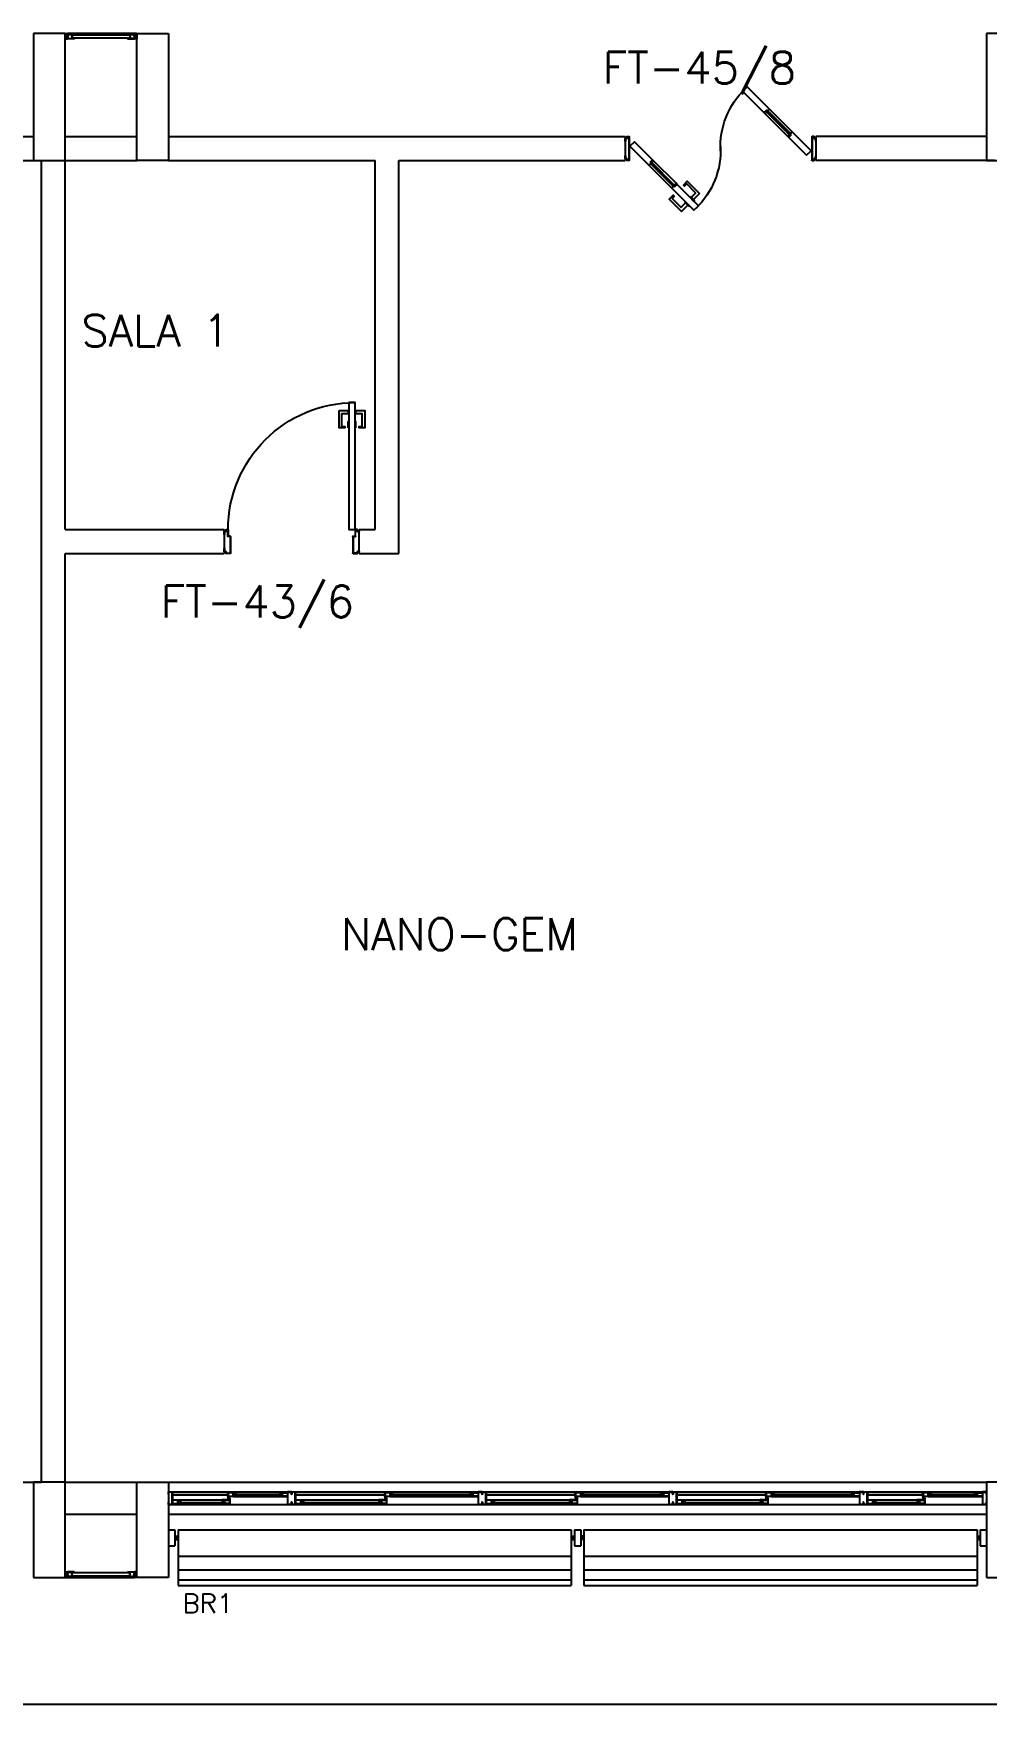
# Model space of a CAD drawing. Header units: millimetres. Extents: x 2686 to 2939, y 1294 to 1441.
# Drawn here: x 2772.27 to 2778.27, y 1393.52 to 1404.05 of the extents above; entities that cross this region are included whole.
import ezdxf

# ---------------------------------------------------------------- set-up
doc = ezdxf.new("R2010")
doc.units = ezdxf.units.MM
for name, color, linetype in [('AR-ALV', 2, 'Continuous'), ('AR-BRISES', 1, 'Continuous'), ('AR-CALÇADA', 1, 'Continuous'), ('AR-ESQ', 1, 'Continuous'), ('AR-ESQ-V', 1, 'Continuous'), ('AR-ESTC', 3, 'Continuous'), ('AR-PEITORIL', 1, 'Continuous'), ('AR-PORTA', 1, 'Continuous'), ('BR-LINHAS', 1, 'Continuous'), ('BR-MONTANTE', 242, 'Continuous'), ('BR-PAINEL', 1, 'Continuous'), ('BR-SUPORTE', 1, 'Continuous'), ('BR-TEXTO', 2, 'Continuous'), ('DT-ESQ-BAGUETE-C', 1, 'Continuous'), ('DT-ESQ-BAGUETE-V', 1, 'Continuous'), ('DT-ESQ-CHAPA DOBRADA-V', 1, 'Continuous'), ('DT-ESQ-PERFIL CADEIRA-C', 2, 'Continuous'), ('DT-ESQ-PERFIL CADEIRA-V', 2, 'Continuous'), ('DT-ESQ-PERFIL U SIMPLES-C', 2, 'Continuous'), ('DT-ESQ-PERFIL U-C', 2, 'Continuous'), ('DT-ESQ-PERFIL U-V', 1, 'Continuous'), ('DT-ESQ-VENEZIANA-C', 1, 'Continuous'), ('DT-ESQ-VENEZIANA-V', 1, 'Continuous'), ('DT-ESQ-VIDRO-C', 2, 'Continuous'), ('DT-TXTMOD', 1, 'Continuous'), ('ENDEREÇO', 2, 'Continuous'), ('maçaneta', 1, 'Continuous'), ('mov', 1, 'Continuous'), ('PM-PERFIL U-C', 2, 'Continuous'), ('PM-VIDRO', 2, 'Continuous'), ('pm1', 2, 'Continuous'), ('pm2', 2, 'Continuous'), ('TEXTO', 2, 'Continuous')]:
    doc.layers.add(name, color=color, linetype=linetype)
doc.styles.add('S10', font='simplex.shx', dxfattribs={"height": 0.1})
doc.styles.add('S12', font='simplex.shx', dxfattribs={"width": 1.1, "height": 0.12})
doc.styles.add('UNB-100', font='simplex.shx', dxfattribs={"height": 0.2})
doc.styles.add('UNB1-100', font='simplex.shx', dxfattribs={"height": 0.2})

# ---------------------------------------------------------------- blocks, each defined once
blk = doc.blocks.new('EF40-P')
at = {"layer": 'DT-ESQ-BAGUETE-C', "ltscale": 0.1}
for points in [[(0.422, -0.08), (0.409, -0.08), (0.409, -0.079), (0.422, -0.079, 0.414214), (0.422, -0.078), (0.422, -0.067, 0.414214), (0.422, -0.067), (0.409, -0.067), (0.409, -0.065), (0.422, -0.065, -0.414214), (0.424, -0.067), (0.424, -0.079, -0.414214)], [(0.702, -0.08), (0.715, -0.08), (0.715, -0.079), (0.702, -0.079, -0.414214), (0.702, -0.078), (0.702, -0.067, -0.414214), (0.702, -0.067), (0.715, -0.067), (0.715, -0.065), (0.702, -0.065, 0.414214), (0.7, -0.067), (0.7, -0.079, 0.414214)], [(1.41, -0.08), (1.396, -0.08), (1.396, -0.079), (1.409, -0.079, 0.414214), (1.41, -0.078), (1.41, -0.067, 0.414214), (1.409, -0.067), (1.396, -0.067), (1.396, -0.065), (1.41, -0.065, -0.414214), (1.411, -0.067), (1.411, -0.079, -0.414214)], [(1.901, -0.08), (1.915, -0.08), (1.915, -0.079), (1.902, -0.079, -0.414214), (1.901, -0.078), (1.901, -0.067, -0.414214), (1.902, -0.067), (1.915, -0.067), (1.915, -0.065), (1.901, -0.065, 0.414214), (1.9, -0.067), (1.9, -0.079, 0.414214)], [(2.61, -0.08), (2.596, -0.08), (2.596, -0.079), (2.609, -0.079, 0.414214), (2.61, -0.078), (2.61, -0.067, 0.414214), (2.609, -0.067), (2.596, -0.067), (2.596, -0.065), (2.61, -0.065, -0.414214), (2.611, -0.067), (2.611, -0.079, -0.414214)], [(3.101, -0.08), (3.115, -0.08), (3.115, -0.079), (3.102, -0.079, -0.414214), (3.101, -0.078), (3.101, -0.067, -0.414214), (3.102, -0.067), (3.115, -0.067), (3.115, -0.065), (3.101, -0.065, 0.414214), (3.1, -0.067), (3.1, -0.079, 0.414214)], [(3.81, -0.08), (3.796, -0.08), (3.796, -0.079), (3.809, -0.079, 0.414214), (3.81, -0.078), (3.81, -0.067, 0.414214), (3.809, -0.067), (3.796, -0.067), (3.796, -0.065), (3.81, -0.065, -0.414214), (3.811, -0.067), (3.811, -0.079, -0.414214)], [(4.301, -0.08), (4.315, -0.08), (4.315, -0.079), (4.302, -0.079, -0.414214), (4.301, -0.078), (4.301, -0.067, -0.414214), (4.302, -0.067), (4.315, -0.067), (4.315, -0.065), (4.301, -0.065, 0.414214), (4.3, -0.067), (4.3, -0.079, 0.414214)], [(4.797, -0.08), (4.784, -0.08), (4.784, -0.079), (4.797, -0.079, 0.414214), (4.797, -0.078), (4.797, -0.067, 0.414214), (4.797, -0.067), (4.784, -0.067), (4.784, -0.065), (4.797, -0.065, -0.414214), (4.799, -0.067), (4.799, -0.079, -0.414214)], [(5.076, -0.08), (5.09, -0.08), (5.09, -0.079), (5.077, -0.079, -0.414214), (5.076, -0.078), (5.076, -0.067, -0.414214), (5.077, -0.067), (5.09, -0.067), (5.09, -0.065), (5.076, -0.065, 0.414214), (5.075, -0.067), (5.075, -0.079, 0.414214)], [(0.073, -0.125), (0.06, -0.125), (0.06, -0.124), (0.073, -0.124, 0.414214), (0.073, -0.123), (0.073, -0.112, 0.414214), (0.073, -0.112), (0.06, -0.112), (0.06, -0.11), (0.073, -0.11, -0.414214), (0.075, -0.112), (0.075, -0.124, -0.414214)], [(0.339, -0.125), (0.352, -0.125), (0.352, -0.124), (0.34, -0.124, -0.414214), (0.339, -0.123), (0.339, -0.112, -0.414214), (0.34, -0.112), (0.352, -0.112), (0.352, -0.11), (0.339, -0.11, 0.414214), (0.337, -0.112), (0.337, -0.124, 0.414214)], [(0.848, -0.125), (0.835, -0.125), (0.835, -0.124), (0.848, -0.124, 0.414214), (0.848, -0.123), (0.848, -0.112, 0.414214), (0.848, -0.112), (0.835, -0.112), (0.835, -0.11), (0.848, -0.11, -0.414214), (0.85, -0.112), (0.85, -0.124, -0.414214)], [(1.326, -0.125), (1.34, -0.125), (1.34, -0.124), (1.327, -0.124, -0.414214), (1.326, -0.123), (1.326, -0.112, -0.414214), (1.327, -0.112), (1.34, -0.112), (1.34, -0.11), (1.326, -0.11, 0.414214), (1.325, -0.112), (1.325, -0.124, 0.414214)], [(2.048, -0.125), (2.035, -0.125), (2.035, -0.124), (2.048, -0.124, 0.414214), (2.048, -0.123), (2.048, -0.112, 0.414214), (2.048, -0.112), (2.035, -0.112), (2.035, -0.11), (2.048, -0.11, -0.414214), (2.05, -0.112), (2.05, -0.124, -0.414214)], [(2.526, -0.125), (2.54, -0.125), (2.54, -0.124), (2.527, -0.124, -0.414214), (2.526, -0.123), (2.526, -0.112, -0.414214), (2.527, -0.112), (2.54, -0.112), (2.54, -0.11), (2.526, -0.11, 0.414214), (2.525, -0.112), (2.525, -0.124, 0.414214)], [(3.248, -0.125), (3.235, -0.125), (3.235, -0.124), (3.248, -0.124, 0.414214), (3.248, -0.123), (3.248, -0.112, 0.414214), (3.248, -0.112), (3.235, -0.112), (3.235, -0.11), (3.248, -0.11, -0.414214), (3.25, -0.112), (3.25, -0.124, -0.414214)], [(3.726, -0.125), (3.74, -0.125), (3.74, -0.124), (3.727, -0.124, -0.414214), (3.726, -0.123), (3.726, -0.112, -0.414214), (3.727, -0.112), (3.74, -0.112), (3.74, -0.11), (3.726, -0.11, 0.414214), (3.725, -0.112), (3.725, -0.124, 0.414214)], [(4.448, -0.125), (4.435, -0.125), (4.435, -0.124), (4.448, -0.124, 0.414214), (4.448, -0.123), (4.448, -0.112, 0.414214), (4.448, -0.112), (4.435, -0.112), (4.435, -0.11), (4.448, -0.11, -0.414214), (4.45, -0.112), (4.45, -0.124, -0.414214)], [(4.714, -0.125), (4.727, -0.125), (4.727, -0.124), (4.714, -0.124, -0.414214), (4.714, -0.123), (4.714, -0.112, -0.414214), (4.714, -0.112), (4.727, -0.112), (4.727, -0.11), (4.714, -0.11, 0.414214), (4.712, -0.112), (4.712, -0.124, 0.414214)]]:
    blk.add_lwpolyline(points, format="xyb", close=True, dxfattribs=at)
at = {"layer": 'DT-ESQ-BAGUETE-V', "ltscale": 0.1}
for p, q in [((0.422, -0.065), (0.702, -0.065)), ((1.41, -0.065), (1.901, -0.065)), ((2.61, -0.065), (3.101, -0.065)), ((3.81, -0.065), (4.301, -0.065)), ((4.797, -0.065), (5.076, -0.065)), ((0.073, -0.11), (0.339, -0.11)), ((0.848, -0.11), (1.326, -0.11)), ((2.048, -0.11), (2.526, -0.11)), ((3.248, -0.11), (3.726, -0.11)), ((4.448, -0.11), (4.714, -0.11))]:
    blk.add_line(p, q, dxfattribs=at)
at = {"layer": 'DT-ESQ-CHAPA DOBRADA-V', "ltscale": 0.1}
for p, q in [((0.025, -0.077), (0.374, -0.077)), ((0.025, -0.08), (0.374, -0.08)), ((0.8, -0.077), (1.361, -0.077)), ((0.8, -0.08), (1.361, -0.08)), ((2, -0.077), (2.561, -0.077)), ((2, -0.08), (2.561, -0.08)), ((3.2, -0.077), (3.761, -0.077)), ((3.2, -0.08), (3.761, -0.08)), ((4.4, -0.077), (4.749, -0.077)), ((4.4, -0.08), (4.749, -0.08))]:
    blk.add_line(p, q, dxfattribs=at)
at = {"layer": 'DT-ESQ-PERFIL CADEIRA-C', "ltscale": 0.1}
for p, q in [((0.376, -0.088), (0.422, -0.088)), ((0.75, -0.088), (0.702, -0.088)), ((1.363, -0.088), (1.41, -0.088)), ((1.95, -0.088), (1.901, -0.088)), ((2.563, -0.088), (2.61, -0.088)), ((3.15, -0.088), (3.101, -0.088)), ((3.763, -0.088), (3.81, -0.088)), ((4.35, -0.088), (4.301, -0.088)), ((4.751, -0.088), (4.797, -0.088)), ((5.125, -0.088), (5.076, -0.088)), ((0.025, -0.134), (0.073, -0.134)), ((0.385, -0.134), (0.339, -0.134)), ((0.8, -0.134), (0.848, -0.134)), ((1.373, -0.134), (1.326, -0.134)), ((2, -0.134), (2.048, -0.134)), ((2.573, -0.134), (2.526, -0.134)), ((3.2, -0.134), (3.248, -0.134)), ((3.773, -0.134), (3.726, -0.134)), ((4.4, -0.134), (4.448, -0.134)), ((4.76, -0.134), (4.714, -0.134))]:
    blk.add_line(p, q, dxfattribs=at)
for points in [[(0.422, -0.087, -1), (0.422, -0.09), (0.376, -0.09, -0.414214), (0.374, -0.088), (0.374, -0.067, -0.414214), (0.376, -0.065), (0.407, -0.065, -0.414214), (0.409, -0.067), (0.409, -0.087)], [(0.409, -0.088, -0.198913), (0.408, -0.088, -0.198913), (0.407, -0.087), (0.407, -0.067, 0.414214), (0.407, -0.067), (0.376, -0.067, 0.414214), (0.375, -0.067), (0.375, -0.088, 0.414214), (0.376, -0.088)], [(0.702, -0.09), (0.75, -0.09), (0.75, -0.088), (0.715, -0.088, 0.198912), (0.716, -0.088, 0.198913), (0.716, -0.087), (0.716, -0.067, -0.414214), (0.717, -0.067), (0.75, -0.067), (0.75, -0.065), (0.716, -0.065, 0.414214), (0.715, -0.067), (0.715, -0.079), (0.715, -0.08), (0.715, -0.087), (0.702, -0.087, 1)], [(1.41, -0.087, -1), (1.41, -0.09), (1.363, -0.09, -0.414214), (1.361, -0.088), (1.361, -0.067, -0.414214), (1.363, -0.065), (1.395, -0.065, -0.414214), (1.396, -0.067), (1.396, -0.087)], [(1.396, -0.088, -0.198913), (1.395, -0.088, -0.198913), (1.395, -0.087), (1.395, -0.067, 0.414214), (1.394, -0.067), (1.363, -0.067, 0.414214), (1.363, -0.067), (1.363, -0.088, 0.414214), (1.363, -0.088)], [(1.901, -0.09), (1.95, -0.09), (1.95, -0.088), (1.915, -0.088, 0.198912), (1.916, -0.088, 0.198913), (1.916, -0.087), (1.916, -0.067, -0.414214), (1.917, -0.067), (1.95, -0.067), (1.95, -0.065), (1.916, -0.065, 0.414214), (1.915, -0.067), (1.915, -0.079), (1.915, -0.08), (1.915, -0.087), (1.901, -0.087, 1)], [(2.61, -0.087, -1), (2.61, -0.09), (2.563, -0.09, -0.414214), (2.561, -0.088), (2.561, -0.067, -0.414214), (2.563, -0.065), (2.595, -0.065, -0.414214), (2.596, -0.067), (2.596, -0.087)], [(2.596, -0.088, -0.198913), (2.595, -0.088, -0.198913), (2.595, -0.087), (2.595, -0.067, 0.414214), (2.594, -0.067), (2.563, -0.067, 0.414214), (2.563, -0.067), (2.563, -0.088, 0.414214), (2.563, -0.088)], [(3.101, -0.09), (3.15, -0.09), (3.15, -0.088), (3.115, -0.088, 0.198912), (3.116, -0.088, 0.198913), (3.116, -0.087), (3.116, -0.067, -0.414214), (3.117, -0.067), (3.15, -0.067), (3.15, -0.065), (3.116, -0.065, 0.414214), (3.115, -0.067), (3.115, -0.079), (3.115, -0.08), (3.115, -0.087), (3.101, -0.087, 1)], [(3.81, -0.087, -1), (3.81, -0.09), (3.763, -0.09, -0.414214), (3.761, -0.088), (3.761, -0.067, -0.414214), (3.763, -0.065), (3.795, -0.065, -0.414214), (3.796, -0.067), (3.796, -0.087)], [(3.796, -0.088, -0.198913), (3.795, -0.088, -0.198913), (3.795, -0.087), (3.795, -0.067, 0.414214), (3.794, -0.067), (3.763, -0.067, 0.414214), (3.763, -0.067), (3.763, -0.088, 0.414214), (3.763, -0.088)], [(4.301, -0.09), (4.35, -0.09), (4.35, -0.088), (4.315, -0.088, 0.198912), (4.316, -0.088, 0.198913), (4.316, -0.087), (4.316, -0.067, -0.414214), (4.317, -0.067), (4.35, -0.067), (4.35, -0.065), (4.316, -0.065, 0.414214), (4.315, -0.067), (4.315, -0.079), (4.315, -0.08), (4.315, -0.087), (4.301, -0.087, 1)], [(4.797, -0.087, -1), (4.797, -0.09), (4.751, -0.09, -0.414214), (4.749, -0.088), (4.749, -0.067, -0.414214), (4.751, -0.065), (4.782, -0.065, -0.414214), (4.784, -0.067), (4.784, -0.087)], [(4.784, -0.088, -0.198913), (4.783, -0.088, -0.198913), (4.782, -0.087), (4.782, -0.067, 0.414214), (4.782, -0.067), (4.751, -0.067, 0.414214), (4.75, -0.067), (4.75, -0.088, 0.414214), (4.751, -0.088)], [(5.076, -0.09), (5.125, -0.09), (5.125, -0.088), (5.09, -0.088, 0.198912), (5.091, -0.088, 0.198913), (5.091, -0.087), (5.091, -0.067, -0.414214), (5.092, -0.067), (5.125, -0.067), (5.125, -0.065), (5.091, -0.065, 0.414214), (5.09, -0.067), (5.09, -0.079), (5.09, -0.08), (5.09, -0.087), (5.076, -0.087, 1)], [(0.073, -0.135), (0.025, -0.135), (0.025, -0.134), (0.06, -0.134, -0.198912), (0.059, -0.133, -0.198913), (0.059, -0.132), (0.059, -0.112, 0.414214), (0.058, -0.112), (0.025, -0.112), (0.025, -0.11), (0.059, -0.11, -0.414214), (0.06, -0.112), (0.06, -0.124), (0.06, -0.125), (0.06, -0.132), (0.073, -0.132, -1)], [(0.339, -0.132, 1), (0.339, -0.135), (0.385, -0.135, 0.414214), (0.387, -0.133), (0.387, -0.112, 0.414214), (0.385, -0.11), (0.354, -0.11, 0.414214), (0.352, -0.112), (0.352, -0.132)], [(0.352, -0.134, 0.198913), (0.354, -0.133, 0.198913), (0.354, -0.132), (0.354, -0.112, -0.414214), (0.354, -0.112), (0.385, -0.112, -0.414214), (0.386, -0.112), (0.386, -0.133, -0.414214), (0.385, -0.134)], [(0.848, -0.135), (0.8, -0.135), (0.8, -0.134), (0.835, -0.134, -0.198912), (0.834, -0.133, -0.198913), (0.833, -0.132), (0.833, -0.112, 0.414214), (0.833, -0.112), (0.8, -0.112), (0.8, -0.11), (0.833, -0.11, -0.414214), (0.835, -0.112), (0.835, -0.124), (0.835, -0.125), (0.835, -0.132), (0.848, -0.132, -1)], [(1.326, -0.132, 1), (1.326, -0.135), (1.373, -0.135, 0.414214), (1.375, -0.133), (1.375, -0.112, 0.414214), (1.373, -0.11), (1.341, -0.11, 0.414214), (1.34, -0.112), (1.34, -0.132)], [(1.34, -0.134, 0.198913), (1.341, -0.133, 0.198913), (1.341, -0.132), (1.341, -0.112, -0.414214), (1.342, -0.112), (1.373, -0.112, -0.414214), (1.373, -0.112), (1.373, -0.133, -0.414214), (1.373, -0.134)], [(2.048, -0.135), (2, -0.135), (2, -0.134), (2.035, -0.134, -0.198912), (2.034, -0.133, -0.198913), (2.033, -0.132), (2.033, -0.112, 0.414214), (2.033, -0.112), (2, -0.112), (2, -0.11), (2.033, -0.11, -0.414214), (2.035, -0.112), (2.035, -0.124), (2.035, -0.125), (2.035, -0.132), (2.048, -0.132, -1)], [(2.526, -0.132, 1), (2.526, -0.135), (2.573, -0.135, 0.414214), (2.575, -0.133), (2.575, -0.112, 0.414214), (2.573, -0.11), (2.541, -0.11, 0.414214), (2.54, -0.112), (2.54, -0.132)], [(2.54, -0.134, 0.198913), (2.541, -0.133, 0.198913), (2.541, -0.132), (2.541, -0.112, -0.414214), (2.542, -0.112), (2.573, -0.112, -0.414214), (2.573, -0.112), (2.573, -0.133, -0.414214), (2.573, -0.134)], [(3.248, -0.135), (3.2, -0.135), (3.2, -0.134), (3.235, -0.134, -0.198912), (3.234, -0.133, -0.198913), (3.233, -0.132), (3.233, -0.112, 0.414214), (3.233, -0.112), (3.2, -0.112), (3.2, -0.11), (3.233, -0.11, -0.414214), (3.235, -0.112), (3.235, -0.124), (3.235, -0.125), (3.235, -0.132), (3.248, -0.132, -1)], [(3.726, -0.132, 1), (3.726, -0.135), (3.773, -0.135, 0.414214), (3.775, -0.133), (3.775, -0.112, 0.414214), (3.773, -0.11), (3.741, -0.11, 0.414214), (3.74, -0.112), (3.74, -0.132)], [(3.74, -0.134, 0.198913), (3.741, -0.133, 0.198913), (3.741, -0.132), (3.741, -0.112, -0.414214), (3.742, -0.112), (3.773, -0.112, -0.414214), (3.773, -0.112), (3.773, -0.133, -0.414214), (3.773, -0.134)], [(4.448, -0.135), (4.4, -0.135), (4.4, -0.134), (4.435, -0.134, -0.198912), (4.434, -0.133, -0.198913), (4.433, -0.132), (4.433, -0.112, 0.414214), (4.433, -0.112), (4.4, -0.112), (4.4, -0.11), (4.433, -0.11, -0.414214), (4.435, -0.112), (4.435, -0.124), (4.435, -0.125), (4.435, -0.132), (4.448, -0.132, -1)], [(4.714, -0.132, 1), (4.714, -0.135), (4.76, -0.135, 0.414214), (4.762, -0.133), (4.762, -0.112, 0.414214), (4.76, -0.11), (4.729, -0.11, 0.414214), (4.727, -0.112), (4.727, -0.132)], [(4.727, -0.134, 0.198913), (4.729, -0.133, 0.198913), (4.729, -0.132), (4.729, -0.112, -0.414214), (4.729, -0.112), (4.76, -0.112, -0.414214), (4.761, -0.112), (4.761, -0.133, -0.414214), (4.76, -0.134)]]:
    blk.add_lwpolyline(points, format="xyb", close=True, dxfattribs=at)
at = {"layer": 'DT-ESQ-PERFIL CADEIRA-V', "ltscale": 0.1}
for p, q in [((0.407, -0.09), (0.702, -0.09)), ((1.395, -0.09), (1.901, -0.09)), ((2.595, -0.09), (3.101, -0.09)), ((3.795, -0.09), (4.301, -0.09)), ((4.782, -0.09), (5.076, -0.09)), ((0.073, -0.135), (0.339, -0.135)), ((0.848, -0.135), (1.326, -0.135)), ((2.048, -0.135), (2.526, -0.135)), ((3.248, -0.135), (3.726, -0.135)), ((4.448, -0.135), (4.714, -0.135))]:
    blk.add_line(p, q, dxfattribs=at)
at = {"layer": 'DT-ESQ-PERFIL U SIMPLES-C', "ltscale": 0.1}
for points in [[(0.376, -0.102), (0.384, -0.102), (0.384, -0.1), (0.376, -0.1, -0.414214), (0.375, -0.1), (0.375, -0.092, -0.414214), (0.376, -0.091), (0.384, -0.091), (0.384, -0.09), (0.376, -0.09, 0.414214), (0.374, -0.092), (0.374, -0.1, 0.414214)], [(0.385, -0.098), (0.377, -0.098), (0.377, -0.1), (0.385, -0.1, -0.414214), (0.386, -0.1), (0.386, -0.108, -0.414214), (0.385, -0.109), (0.377, -0.109), (0.377, -0.11), (0.385, -0.11, 0.414214), (0.387, -0.108), (0.387, -0.1, 0.414214)], [(1.363, -0.102), (1.371, -0.102), (1.371, -0.1), (1.363, -0.1, -0.414214), (1.363, -0.1), (1.363, -0.092, -0.414214), (1.363, -0.091), (1.371, -0.091), (1.371, -0.09), (1.363, -0.09, 0.414214), (1.361, -0.092), (1.361, -0.1, 0.414214)], [(1.373, -0.098), (1.365, -0.098), (1.365, -0.1), (1.373, -0.1, -0.414214), (1.373, -0.1), (1.373, -0.108, -0.414214), (1.373, -0.109), (1.365, -0.109), (1.365, -0.11), (1.373, -0.11, 0.414214), (1.375, -0.108), (1.375, -0.1, 0.414214)], [(2.563, -0.102), (2.571, -0.102), (2.571, -0.1), (2.563, -0.1, -0.414214), (2.563, -0.1), (2.563, -0.092, -0.414214), (2.563, -0.091), (2.571, -0.091), (2.571, -0.09), (2.563, -0.09, 0.414214), (2.561, -0.092), (2.561, -0.1, 0.414214)], [(2.573, -0.098), (2.565, -0.098), (2.565, -0.1), (2.573, -0.1, -0.414214), (2.573, -0.1), (2.573, -0.108, -0.414214), (2.573, -0.109), (2.565, -0.109), (2.565, -0.11), (2.573, -0.11, 0.414214), (2.575, -0.108), (2.575, -0.1, 0.414214)], [(3.763, -0.102), (3.771, -0.102), (3.771, -0.1), (3.763, -0.1, -0.414214), (3.763, -0.1), (3.763, -0.092, -0.414214), (3.763, -0.091), (3.771, -0.091), (3.771, -0.09), (3.763, -0.09, 0.414214), (3.761, -0.092), (3.761, -0.1, 0.414214)], [(3.773, -0.098), (3.765, -0.098), (3.765, -0.1), (3.773, -0.1, -0.414214), (3.773, -0.1), (3.773, -0.108, -0.414214), (3.773, -0.109), (3.765, -0.109), (3.765, -0.11), (3.773, -0.11, 0.414214), (3.775, -0.108), (3.775, -0.1, 0.414214)], [(4.751, -0.102), (4.759, -0.102), (4.759, -0.1), (4.751, -0.1, -0.414214), (4.75, -0.1), (4.75, -0.092, -0.414214), (4.751, -0.091), (4.759, -0.091), (4.759, -0.09), (4.751, -0.09, 0.414214), (4.749, -0.092), (4.749, -0.1, 0.414214)], [(4.76, -0.098), (4.752, -0.098), (4.752, -0.1), (4.76, -0.1, -0.414214), (4.761, -0.1), (4.761, -0.108, -0.414214), (4.76, -0.109), (4.752, -0.109), (4.752, -0.11), (4.76, -0.11, 0.414214), (4.762, -0.108), (4.762, -0.1, 0.414214)]]:
    blk.add_lwpolyline(points, format="xyb", close=True, dxfattribs=at)
at = {"layer": 'DT-ESQ-PERFIL U-C', "ltscale": 0.1}
for points in [[(0, -0.062, -0.414214), (0.001, -0.06), (0.023, -0.06, -0.414214), (0.025, -0.062), (0.025, -0.139, -0.414214), (0.023, -0.14), (0.001, -0.14, -0.414214), (0, -0.139), (0, -0.125), (0.001, -0.125), (0.001, -0.138, 0.414214), (0.002, -0.139), (0.023, -0.139, 0.414214), (0.023, -0.138), (0.023, -0.062, 0.414214), (0.023, -0.062), (0.002, -0.062, 0.414214), (0.001, -0.062), (0.001, -0.075), (0, -0.075)], [(0.775, -0.062, 0.414214), (0.773, -0.06), (0.751, -0.06, 0.414214), (0.75, -0.062), (0.75, -0.139, 0.414214), (0.751, -0.14), (0.773, -0.14, 0.414214), (0.775, -0.139), (0.775, -0.125), (0.773, -0.125), (0.773, -0.138, -0.414214), (0.773, -0.139), (0.752, -0.139, -0.414214), (0.751, -0.138), (0.751, -0.062, -0.414214), (0.752, -0.062), (0.773, -0.062, -0.414214), (0.773, -0.062), (0.773, -0.075), (0.775, -0.075)], [(0.775, -0.062, -0.414214), (0.776, -0.06), (0.798, -0.06, -0.414214), (0.8, -0.062), (0.8, -0.139, -0.414214), (0.798, -0.14), (0.776, -0.14, -0.414214), (0.775, -0.139), (0.775, -0.125), (0.776, -0.125), (0.776, -0.138, 0.414214), (0.777, -0.139), (0.798, -0.139, 0.414214), (0.798, -0.138), (0.798, -0.062, 0.414214), (0.798, -0.062), (0.777, -0.062, 0.414214), (0.776, -0.062), (0.776, -0.075), (0.775, -0.075)], [(1.975, -0.062, 0.414214), (1.973, -0.06), (1.951, -0.06, 0.414214), (1.95, -0.062), (1.95, -0.139, 0.414214), (1.951, -0.14), (1.973, -0.14, 0.414214), (1.975, -0.139), (1.975, -0.125), (1.973, -0.125), (1.973, -0.138, -0.414214), (1.973, -0.139), (1.952, -0.139, -0.414214), (1.951, -0.138), (1.951, -0.062, -0.414214), (1.952, -0.062), (1.973, -0.062, -0.414214), (1.973, -0.062), (1.973, -0.075), (1.975, -0.075)], [(1.975, -0.062, -0.414214), (1.976, -0.06), (1.998, -0.06, -0.414214), (2, -0.062), (2, -0.139, -0.414214), (1.998, -0.14), (1.976, -0.14, -0.414214), (1.975, -0.139), (1.975, -0.125), (1.976, -0.125), (1.976, -0.138, 0.414214), (1.977, -0.139), (1.998, -0.139, 0.414214), (1.998, -0.138), (1.998, -0.062, 0.414214), (1.998, -0.062), (1.977, -0.062, 0.414214), (1.976, -0.062), (1.976, -0.075), (1.975, -0.075)], [(3.175, -0.062, 0.414214), (3.173, -0.06), (3.151, -0.06, 0.414214), (3.15, -0.062), (3.15, -0.139, 0.414214), (3.151, -0.14), (3.173, -0.14, 0.414214), (3.175, -0.139), (3.175, -0.125), (3.173, -0.125), (3.173, -0.138, -0.414214), (3.173, -0.139), (3.152, -0.139, -0.414214), (3.151, -0.138), (3.151, -0.062, -0.414214), (3.152, -0.062), (3.173, -0.062, -0.414214), (3.173, -0.062), (3.173, -0.075), (3.175, -0.075)], [(3.175, -0.062, -0.414214), (3.176, -0.06), (3.198, -0.06, -0.414214), (3.2, -0.062), (3.2, -0.139, -0.414214), (3.198, -0.14), (3.176, -0.14, -0.414214), (3.175, -0.139), (3.175, -0.125), (3.176, -0.125), (3.176, -0.138, 0.414214), (3.177, -0.139), (3.198, -0.139, 0.414214), (3.198, -0.138), (3.198, -0.062, 0.414214), (3.198, -0.062), (3.177, -0.062, 0.414214), (3.176, -0.062), (3.176, -0.075), (3.175, -0.075)], [(4.375, -0.062, 0.414214), (4.373, -0.06), (4.351, -0.06, 0.414214), (4.35, -0.062), (4.35, -0.139, 0.414214), (4.351, -0.14), (4.373, -0.14, 0.414214), (4.375, -0.139), (4.375, -0.125), (4.373, -0.125), (4.373, -0.138, -0.414214), (4.373, -0.139), (4.352, -0.139, -0.414214), (4.351, -0.138), (4.351, -0.062, -0.414214), (4.352, -0.062), (4.373, -0.062, -0.414214), (4.373, -0.062), (4.373, -0.075), (4.375, -0.075)], [(4.375, -0.062, -0.414214), (4.376, -0.06), (4.398, -0.06, -0.414214), (4.4, -0.062), (4.4, -0.139, -0.414214), (4.398, -0.14), (4.376, -0.14, -0.414214), (4.375, -0.139), (4.375, -0.125), (4.376, -0.125), (4.376, -0.138, 0.414214), (4.377, -0.139), (4.398, -0.139, 0.414214), (4.398, -0.138), (4.398, -0.062, 0.414214), (4.398, -0.062), (4.377, -0.062, 0.414214), (4.376, -0.062), (4.376, -0.075), (4.375, -0.075)], [(5.15, -0.062, 0.414214), (5.148, -0.06), (5.126, -0.06, 0.414214), (5.125, -0.062), (5.125, -0.139, 0.414214), (5.126, -0.14), (5.148, -0.14, 0.414214), (5.15, -0.139), (5.15, -0.125), (5.148, -0.125), (5.148, -0.138, -0.414214), (5.148, -0.139), (5.127, -0.139, -0.414214), (5.126, -0.138), (5.126, -0.062, -0.414214), (5.127, -0.062), (5.148, -0.062, -0.414214), (5.148, -0.062), (5.148, -0.075), (5.15, -0.075)]]:
    blk.add_lwpolyline(points, format="xyb", close=True, dxfattribs=at)
at = {"layer": 'DT-ESQ-PERFIL U-V', "ltscale": 0.1}
for p, q in [((0.023, -0.06), (0.751, -0.06)), ((0.798, -0.06), (1.951, -0.06)), ((1.998, -0.06), (3.151, -0.06)), ((3.198, -0.06), (4.351, -0.06)), ((4.398, -0.06), (5.126, -0.06)), ((0.023, -0.14), (0.751, -0.14)), ((0.798, -0.14), (1.951, -0.14)), ((1.998, -0.14), (3.151, -0.14)), ((3.198, -0.14), (4.351, -0.14)), ((4.398, -0.14), (5.126, -0.14))]:
    blk.add_line(p, q, dxfattribs=at)
at = {"layer": 'DT-ESQ-VIDRO-C', "ltscale": 0.1}
for points in [[(0.713, -0.085), (0.713, -0.082), (0.412, -0.082), (0.412, -0.085)], [(1.912, -0.085), (1.912, -0.082), (1.399, -0.082), (1.399, -0.085)], [(3.112, -0.085), (3.112, -0.082), (2.599, -0.082), (2.599, -0.085)], [(4.312, -0.085), (4.312, -0.082), (3.799, -0.082), (3.799, -0.085)], [(5.087, -0.085), (5.087, -0.082), (4.786, -0.082), (4.786, -0.085)], [(0.063, -0.13), (0.063, -0.127), (0.349, -0.127), (0.349, -0.13)], [(0.838, -0.13), (0.838, -0.127), (1.337, -0.127), (1.337, -0.13)], [(2.038, -0.13), (2.038, -0.127), (2.537, -0.127), (2.537, -0.13)], [(3.238, -0.13), (3.238, -0.127), (3.737, -0.127), (3.737, -0.13)], [(4.438, -0.13), (4.438, -0.127), (4.724, -0.127), (4.724, -0.13)]]:
    blk.add_lwpolyline(points, close=True, dxfattribs=at)
at = {"layer": 'DT-TXTMOD', "ltscale": 0.1, "style": 'S10', "flags": 3}
for tag, p in [('M01', (0.025, -0.28)), ('M02', (0.325, -0.28)), ('M03', (0.627, -0.28)), ('M04', (0.929, -0.28)), ('M05', (1.231, -0.28)), ('M06', (1.532, -0.28)), ('M07', (1.834, -0.28)), ('M08', (2.136, -0.28)), ('M09', (2.438, -0.28)), ('M10', (2.739, -0.28)), ('M11', (3.041, -0.28)), ('M12', (3.343, -0.28)), ('M13', (3.645, -0.28)), ('M14', (3.946, -0.28)), ('M15', (4.248, -0.28)), ('M16', (4.55, -0.28)), ('M17', (4.852, -0.28))]:
    blk.add_attdef(tag, p, '', height=0.1, dxfattribs=at)
blk = doc.blocks.new('EF01-P')
at = {"layer": 'DT-ESQ-BAGUETE-C', "ltscale": 0.1}
for points in [[(0.002, 0.035), (0.015, 0.035), (0.015, 0.033), (0.002, 0.033), (0.002, 0.005), (0.015, 0.005), (0.015, 0.004), (0.002, 0.004, -0.414214), (0, 0.005), (0, 0.033, -0.414214)], [(0.448, 0.035), (0.435, 0.035), (0.435, 0.033), (0.448, 0.033), (0.448, 0.005), (0.435, 0.005), (0.435, 0.004), (0.448, 0.004, 0.414214), (0.45, 0.005), (0.45, 0.033, 0.414214)]]:
    blk.add_lwpolyline(points, format="xyb", close=True, dxfattribs=at)
at = {"layer": 'DT-ESQ-PERFIL CADEIRA-C', "ltscale": 0.1}
for points in [[(0.01, 0.002), (0.01, 0.003), (0.002, 0.003, 1), (0.002, 0), (0.015, 0, 0.414214), (0.016, 0.002), (0.016, 0.033), (0.043, 0.033)], [(0.043, 0.006), (0.018, 0.006), (0.018, 0.016), (0.016, 0.016), (0.016, 0.006, 0.414214), (0.018, 0.005), (0.043, 0.005), (0.056, 0.005, 1), (0.056, 0.008), (0.043, 0.008), (0.043, 0.02), (0.043, 0.032), (0.056, 0.032, 1), (0.056, 0.035), (0.043, 0.035), (0.016, 0.035, 0.414214), (0.015, 0.033), (0.015, 0.002), (0.002, 0.002)], [(0.041, 0.02), (0.041, 0.032, -0.414214), (0.043, 0.033), (0.056, 0.033)], [(0.041, 0.02), (0.041, 0.008, 0.414214), (0.043, 0.006), (0.056, 0.006)], [(0.407, 0.006), (0.432, 0.006), (0.432, 0.016), (0.433, 0.016), (0.433, 0.006, -0.414214), (0.432, 0.005), (0.407, 0.005), (0.394, 0.005, -1), (0.394, 0.008), (0.407, 0.008), (0.407, 0.02), (0.407, 0.032), (0.394, 0.032, -1), (0.394, 0.035), (0.407, 0.035), (0.433, 0.035, -0.414214), (0.435, 0.033), (0.435, 0.002), (0.448, 0.002)], [(0.408, 0.02), (0.408, 0.032, 0.414214), (0.407, 0.033), (0.394, 0.033)], [(0.408, 0.02), (0.408, 0.008, -0.414214), (0.407, 0.006), (0.394, 0.006)], [(0.44, 0.002), (0.44, 0.003), (0.448, 0.003, -1), (0.448, 0), (0.435, 0, -0.414214), (0.433, 0.002), (0.433, 0.033), (0.407, 0.033)]]:
    blk.add_lwpolyline(points, format="xyb", dxfattribs=at)
at = {"layer": 'DT-ESQ-PERFIL CADEIRA-V', "ltscale": 0.1}
blk.add_line((0.015, 0), (0.435, 0), dxfattribs=at)
at = {"layer": 'DT-ESQ-VENEZIANA-C', "ltscale": 0.1}
for p, q in [((0.043, 0.011), (0.407, 0.011)), ((0.043, 0.009), (0.407, 0.009))]:
    blk.add_line(p, q, dxfattribs=at)
at = {"layer": 'DT-ESQ-VENEZIANA-V', "ltscale": 0.1}
blk.add_line((0.043, 0.031), (0.407, 0.031), dxfattribs=at)
blk = doc.blocks.new('BR-MODULO1')
at = {"layer": 'BR-LINHAS'}
for p, q in [((0.06, -0.265), (2.535, -0.265)), ((2.615, -0.265), (5.09, -0.265)), ((0.06, -0.352), (2.535, -0.352)), ((0.06, -0.415), (2.535, -0.415)), ((2.615, -0.352), (5.09, -0.352)), ((2.615, -0.415), (5.09, -0.415))]:
    blk.add_line(p, q, dxfattribs=at)
at = {"layer": 'BR-MONTANTE'}
for p, q in [((0, -0.1), (0, -0.2)), ((0, -0.1), (0.04, -0.1)), ((0.04, -0.1), (0.04, -0.2)), ((2.555, -0.1), (2.595, -0.1)), ((2.555, -0.1), (2.555, -0.2)), ((2.595, -0.1), (2.595, -0.2)), ((5.11, -0.1), (5.11, -0.2)), ((5.11, -0.1), (5.15, -0.1)), ((5.15, -0.1), (5.15, -0.2)), ((0, -0.2), (0.04, -0.2)), ((2.555, -0.2), (2.595, -0.2)), ((5.11, -0.2), (5.15, -0.2))]:
    blk.add_line(p, q, dxfattribs=at)
at = {"layer": 'BR-PAINEL'}
for p, q in [((0.06, -0.1), (2.535, -0.1)), ((0.06, -0.1), (0.06, -0.45)), ((2.535, -0.1), (2.535, -0.45)), ((2.615, -0.1), (2.615, -0.45)), ((2.615, -0.1), (5.09, -0.1)), ((5.09, -0.1), (5.09, -0.45)), ((0.06, -0.45), (2.535, -0.45)), ((2.615, -0.45), (5.09, -0.45))]:
    blk.add_line(p, q, dxfattribs=at)
at = {"layer": 'BR-SUPORTE'}
for p, q in [((0.04, -0.14), (0.06, -0.14)), ((0.04, -0.16), (0.06, -0.16)), ((0.05, -0.14), (0.05, -0.16)), ((2.535, -0.14), (2.555, -0.14)), ((2.535, -0.16), (2.555, -0.16)), ((2.545, -0.14), (2.545, -0.16)), ((2.615, -0.14), (2.595, -0.14)), ((2.615, -0.16), (2.595, -0.16)), ((2.605, -0.14), (2.605, -0.16)), ((5.09, -0.14), (5.11, -0.14)), ((5.09, -0.16), (5.11, -0.16)), ((5.1, -0.14), (5.1, -0.16))]:
    blk.add_line(p, q, dxfattribs=at)
blk = doc.blocks.new('EF01C-P')
at = {"layer": 'DT-ESQ-BAGUETE-C', "ltscale": 0.1}
for points in [[(0.002, 0.035), (0.015, 0.035), (0.015, 0.033), (0.002, 0.033), (0.002, 0.005), (0.015, 0.005), (0.015, 0.004), (0.002, 0.004, -0.414214), (0, 0.005), (0, 0.033, -0.414214)], [(0.448, 0.035), (0.435, 0.035), (0.435, 0.033), (0.448, 0.033), (0.448, 0.005), (0.435, 0.005), (0.435, 0.004), (0.448, 0.004, 0.414214), (0.45, 0.005), (0.45, 0.033, 0.414214)]]:
    blk.add_lwpolyline(points, format="xyb", close=True, dxfattribs=at)
at = {"layer": 'DT-ESQ-PERFIL CADEIRA-C', "ltscale": 0.1}
for points in [[(0.01, 0.002), (0.01, 0.003), (0.002, 0.003, 1), (0.002, 0), (0.015, 0, 0.414214), (0.016, 0.002), (0.016, 0.033), (0.043, 0.033)], [(0.043, 0.006), (0.018, 0.006), (0.018, 0.016), (0.016, 0.016), (0.016, 0.006, 0.414214), (0.018, 0.005), (0.043, 0.005), (0.056, 0.005, 1), (0.056, 0.008), (0.043, 0.008), (0.043, 0.02), (0.043, 0.032), (0.056, 0.032, 1), (0.056, 0.035), (0.043, 0.035), (0.016, 0.035, 0.414214), (0.015, 0.033), (0.015, 0.002), (0.002, 0.002)], [(0.041, 0.02), (0.041, 0.032, -0.414214), (0.043, 0.033), (0.056, 0.033)], [(0.041, 0.02), (0.041, 0.008, 0.414214), (0.043, 0.006), (0.056, 0.006)], [(0.407, 0.006), (0.432, 0.006), (0.432, 0.016), (0.433, 0.016), (0.433, 0.006, -0.414214), (0.432, 0.005), (0.407, 0.005), (0.394, 0.005, -1), (0.394, 0.008), (0.407, 0.008), (0.407, 0.02), (0.407, 0.032), (0.394, 0.032, -1), (0.394, 0.035), (0.407, 0.035), (0.433, 0.035, -0.414214), (0.435, 0.033), (0.435, 0.002), (0.448, 0.002)], [(0.408, 0.02), (0.408, 0.032, 0.414214), (0.407, 0.033), (0.394, 0.033)], [(0.408, 0.02), (0.408, 0.008, -0.414214), (0.407, 0.006), (0.394, 0.006)], [(0.44, 0.002), (0.44, 0.003), (0.448, 0.003, -1), (0.448, 0), (0.435, 0, -0.414214), (0.433, 0.002), (0.433, 0.033), (0.407, 0.033)]]:
    blk.add_lwpolyline(points, format="xyb", dxfattribs=at)
at = {"layer": 'DT-ESQ-PERFIL CADEIRA-V', "ltscale": 0.1}
blk.add_line((0.015, 0), (0.435, 0), dxfattribs=at)
at = {"layer": 'DT-ESQ-VENEZIANA-C', "ltscale": 0.1}
for p, q in [((0.043, 0.011), (0.407, 0.011)), ((0.043, 0.009), (0.407, 0.009))]:
    blk.add_line(p, q, dxfattribs=at)
at = {"layer": 'DT-ESQ-VENEZIANA-V', "ltscale": 0.1}
blk.add_line((0.043, 0.031), (0.407, 0.031), dxfattribs=at)
at = {"layer": 'DT-TXTMOD', "ltscale": 0.1, "style": 'S10', "flags": 3}
blk.add_attdef('EF01C', (0.021, -0.14), '', height=0.1, dxfattribs=at)
blk = doc.blocks.new('PM7B')
at = {"layer": 'maçaneta'}
for points in [[(0.732, -0.208), (0.771, -0.247), (0.785, -0.233), (0.758, -0.206, -0.414214), (0.758, -0.204), (0.813, -0.148), (0.827, -0.162), (0.834, -0.155), (0.81, -0.13)], [(0.806, -0.282), (0.845, -0.321), (0.923, -0.243), (0.898, -0.219), (0.891, -0.226), (0.905, -0.24), (0.849, -0.295, -0.414214), (0.847, -0.295), (0.82, -0.268)], [(0.845, -0.321), (0.806, -0.282), (0.82, -0.268), (0.847, -0.295, 0.414214), (0.849, -0.295), (0.905, -0.24), (0.891, -0.226), (0.898, -0.219), (0.923, -0.243)]]:
    blk.add_lwpolyline(points, format="xyb", close=True, dxfattribs=at)
for points in [[(0.792, -0.226), (0.764, -0.254), (0.767, -0.258), (0.795, -0.229)], [(0.792, -0.226), (0.764, -0.254), (0.767, -0.258), (0.795, -0.229)], [(0.827, -0.261), (0.799, -0.289), (0.795, -0.286), (0.824, -0.258)], [(0.827, -0.261), (0.799, -0.289), (0.795, -0.286), (0.824, -0.258)]]:
    blk.add_lwpolyline(points, close=True, dxfattribs=at)
at = {"layer": 'mov'}
for centre, start, end in [((0.099, 0.089), 356.8029, 46.3992), ((1.101, 0.061), 176.8029, 226.3992)]:
    blk.add_arc(centre, 0.501, start, end, dxfattribs=at)
at = {"layer": 'PM-PERFIL U-C'}
for p, q in [((0, 0.12), (0, 0.139)), ((0.002, 0.12), (0, 0.12)), ((0.001, 0.14), (0.01, 0.14)), ((0.01, 0.138), (0.002, 0.138)), ((0.002, 0.138), (0.002, 0.12)), ((0.01, 0.14), (0.01, 0.149)), ((0.012, 0.15), (0.023, 0.15)), ((0.023, 0.148), (0.012, 0.148)), ((0.012, 0.148), (0.012, 0.14)), ((0.023, 0.148), (0.023, 0.002)), ((0.025, 0.149), (0.025, 0.001)), ((1.175, 0.149), (1.175, 0.001)), ((1.188, 0.15), (1.176, 0.15)), ((1.177, 0.148), (1.188, 0.148)), ((1.177, 0.148), (1.177, 0.002)), ((1.188, 0.148), (1.188, 0.14)), ((1.189, 0.138), (1.198, 0.138)), ((1.19, 0.14), (1.19, 0.149)), ((1.198, 0.14), (1.19, 0.14)), ((1.198, 0.138), (1.198, 0.12)), ((1.198, 0.12), (1.2, 0.12)), ((1.2, 0.12), (1.2, 0.139)), ((0, 0.012), (0, 0.03)), ((0, 0.03), (0.002, 0.03)), ((0.01, 0.01), (0.001, 0.01)), ((0.002, 0.03), (0.002, 0.012)), ((0.002, 0.012), (0.01, 0.012)), ((0.01, 0.001), (0.01, 0.01)), ((0.012, 0.01), (0.012, 0.002)), ((0.012, 0.002), (0.023, 0.002)), ((0.023, 0), (0.012, 0)), ((1.188, 0.002), (1.177, 0.002)), ((1.176, 0), (1.188, 0)), ((1.188, 0.01), (1.188, 0.002)), ((1.198, 0.012), (1.189, 0.012)), ((1.19, 0.01), (1.198, 0.01)), ((1.19, 0.001), (1.19, 0.01)), ((1.198, 0.03), (1.198, 0.012)), ((1.2, 0.03), (1.198, 0.03)), ((1.2, 0.012), (1.2, 0.03))]:
    blk.add_line(p, q, dxfattribs=at)
for centre, start, end in [((0.001, 0.139), 90, 180), ((0.012, 0.149), 90, 180), ((0.01, 0.14), 270, 0), ((0.023, 0.149), 0, 90), ((1.176, 0.149), 90, 180), ((1.188, 0.149), 0, 90), ((1.189, 0.14), 180, 270), ((1.198, 0.139), 0, 90), ((0.001, 0.012), 180, 270), ((0.01, 0.01), 0, 90), ((0.012, 0.001), 180, 270), ((0.023, 0.001), 269.9386, 0), ((1.176, 0.001), 180, 270.0614), ((1.189, 0.01), 90, 180), ((1.188, 0.001), 270, 0), ((1.198, 0.012), 270, 0)]:
    blk.add_arc(centre, 0.0015, start, end, dxfattribs=at)
at = {"layer": 'PM-VIDRO'}
for p, q in [((0.161, 0.171), (0.302, 0.312)), ((0.309, 0.305), (0.168, 0.164)), ((0.891, -0.155), (1.032, -0.014)), ((1.039, -0.021), (0.898, -0.162))]:
    blk.add_line(p, q, dxfattribs=at)
at = {"layer": 'pm1'}
for p, q in [((0.302, 0.312), (0.291, 0.323)), ((0.302, 0.312), (0.309, 0.319)), ((0.327, 0.302), (0.309, 0.319)), ((0.316, 0.312), (0.309, 0.305)), ((0.32, 0.294), (0.309, 0.305)), ((0.327, 0.302), (0.32, 0.294)), ((0.03, 0.061), (0.15, 0.181)), ((0.178, 0.153), (0.058, 0.033)), ((0.15, 0.181), (0.161, 0.171)), ((0.154, 0.164), (0.161, 0.171)), ((0.171, 0.146), (0.154, 0.164)), ((0.168, 0.164), (0.161, 0.157)), ((0.168, 0.164), (0.178, 0.153)), ((0.178, 0.153), (0.171, 0.146)), ((0.058, 0.033), (0.03, 0.061)), ((1.022, -0.003), (1.029, 0.004)), ((1.029, 0.004), (1.046, -0.014)), ((1.032, -0.014), (1.039, -0.007)), ((1.046, -0.014), (1.039, -0.021)), ((0.873, -0.152), (0.88, -0.144)), ((0.873, -0.152), (0.891, -0.169)), ((0.88, -0.144), (0.891, -0.155)), ((0.884, -0.162), (0.891, -0.155)), ((0.898, -0.162), (0.891, -0.169)), ((0.898, -0.162), (0.909, -0.173))]:
    blk.add_line(p, q, dxfattribs=at)
for points in [[(0.291, 0.323), (0.433, 0.464), (0.461, 0.436), (0.32, 0.294)], [(1.032, -0.014), (1.022, -0.003), (1.142, 0.117), (1.17, 0.089), (1.05, -0.031), (1.039, -0.021)], [(0.909, -0.173), (0.767, -0.314), (0.739, -0.286), (0.873, -0.152)]]:
    blk.add_lwpolyline(points, dxfattribs=at)
at = {"layer": 'pm2', "color": 1}
for p, q in [((0.15, 0.181), (0.291, 0.323)), ((0.32, 0.294), (0.178, 0.153)), ((0.88, -0.144), (1.022, -0.003)), ((1.05, -0.031), (0.909, -0.173))]:
    blk.add_line(p, q, dxfattribs=at)
blk = doc.blocks.new('PM3')
at = {"layer": 'maçaneta'}
for points in [[(0.02, 0.825), (-0.035, 0.825), (-0.035, 0.715), (0, 0.715), (0, 0.725), (-0.02, 0.725), (-0.02, 0.804, -0.414214), (-0.019, 0.805), (0.02, 0.805)], [(0.125, 0.825), (0.07, 0.825), (0.07, 0.805), (0.108, 0.805, -0.414214), (0.11, 0.804), (0.11, 0.725), (0.09, 0.725), (0.09, 0.715), (0.125, 0.715)]]:
    blk.add_lwpolyline(points, format="xyb", close=True, dxfattribs=at)
for points in [[(0.02, 0.715), (0.02, 0.755), (0.025, 0.755), (0.025, 0.715)], [(0.07, 0.715), (0.07, 0.755), (0.065, 0.755), (0.065, 0.715)]]:
    blk.add_lwpolyline(points, close=True, dxfattribs=at)
at = {"layer": 'mov'}
blk.add_arc((0.025, 0.075), 0.8, 0, 90, dxfattribs=at)
at = {"layer": 'PM-PERFIL U-C'}
for p, q in [((0, 0.045), (0, 0.063)), ((0.002, 0.045), (0, 0.045)), ((0.001, 0.065), (0.01, 0.065)), ((0.002, 0.063), (0.002, 0.045)), ((0.01, 0.063), (0.002, 0.063)), ((0.01, 0.065), (0.01, 0.073)), ((0.011, 0.075), (0.023, 0.075)), ((0.012, 0.073), (0.012, 0.064)), ((0.023, 0.073), (0.012, 0.073)), ((0.023, 0.033), (0.023, 0.073)), ((0.038, 0.032), (0.024, 0.032)), ((0.025, 0.073), (0.025, 0.034)), ((0.038, 0.034), (0.025, 0.034)), ((0.038, 0.032), (0.038, -0.073)), ((0.04, 0.032), (0.04, -0.074)), ((0.81, 0.032), (0.81, -0.074)), ((0.812, 0.034), (0.825, 0.034)), ((0.812, 0.032), (0.826, 0.032)), ((0.812, 0.032), (0.812, -0.073)), ((0.825, 0.073), (0.825, 0.034)), ((0.839, 0.075), (0.827, 0.075)), ((0.827, 0.073), (0.838, 0.073)), ((0.827, 0.033), (0.827, 0.073)), ((0.838, 0.073), (0.838, 0.064)), ((0.84, 0.065), (0.84, 0.073)), ((0.849, 0.065), (0.84, 0.065)), ((0.84, 0.063), (0.848, 0.063)), ((0.848, 0.063), (0.848, 0.045)), ((0.848, 0.045), (0.85, 0.045)), ((0.85, 0.045), (0.85, 0.063)), ((0, -0.045), (0.002, -0.045)), ((0, -0.064), (0, -0.045)), ((0.01, -0.065), (0.001, -0.065)), ((0.002, -0.045), (0.002, -0.063)), ((0.002, -0.063), (0.01, -0.063)), ((0.01, -0.074), (0.01, -0.065)), ((0.038, -0.075), (0.011, -0.075)), ((0.012, -0.065), (0.012, -0.073)), ((0.012, -0.073), (0.038, -0.073)), ((0.838, -0.073), (0.812, -0.073)), ((0.812, -0.075), (0.839, -0.075)), ((0.838, -0.065), (0.838, -0.073)), ((0.848, -0.063), (0.84, -0.063)), ((0.84, -0.074), (0.84, -0.065)), ((0.84, -0.065), (0.849, -0.065)), ((0.85, -0.045), (0.848, -0.045)), ((0.848, -0.045), (0.848, -0.063)), ((0.85, -0.064), (0.85, -0.045))]:
    blk.add_line(p, q, dxfattribs=at)
for centre, start, end in [((0.001, 0.063), 90, 180), ((0.011, 0.073), 90, 180), ((0.01, 0.064), 270, 0), ((0.023, 0.073), 360, 90), ((0.024, 0.033), 180, 270), ((0.038, 0.032), 0, 90), ((0.812, 0.032), 90, 180), ((0.827, 0.073), 90, 180), ((0.826, 0.033), 270, 0), ((0.84, 0.064), 180, 270), ((0.839, 0.073), 0, 90), ((0.849, 0.063), 0, 90), ((0.001, -0.064), 180, 270), ((0.01, -0.065), 0, 90), ((0.011, -0.074), 180, 270), ((0.038, -0.074), 269.9386, 0), ((0.812, -0.074), 180, 270.0614), ((0.84, -0.065), 90, 180), ((0.839, -0.074), 270, 0), ((0.849, -0.064), 270, 0)]:
    blk.add_arc(centre, 0.0015, start, end, dxfattribs=at)
at = {"layer": 'pm1'}
blk.add_lwpolyline([(0.065, 0.875), (0.065, 0.075), (0.025, 0.075), (0.025, 0.875)], close=True, dxfattribs=at)

msp = doc.modelspace()

# ---------------------------------------------------------------- linework, layer by layer
at = {"layer": 'AR-ALV'}
for p, q in [((2770.896, 1403.4), (2772.271, 1403.4)), ((2772.471, 1403.4), (2772.921, 1403.4)), ((2773.121, 1403.4), (2775.996, 1403.4)), ((2775.996, 1403.4), (2775.996, 1403.25)), ((2778.271, 1403.4), (2777.196, 1403.4)), ((2777.196, 1403.4), (2777.196, 1403.25)), ((2770.896, 1403.25), (2772.321, 1403.25)), ((2772.321, 1394.925), (2772.321, 1403.25)), ((2772.471, 1403.25), (2772.921, 1403.25)), ((2772.471, 1400.925), (2772.471, 1403.25)), ((2773.121, 1403.25), (2774.421, 1403.25)), ((2774.421, 1400.925), (2774.421, 1403.25)), ((2774.571, 1400.775), (2774.571, 1403.25)), ((2774.571, 1403.25), (2775.996, 1403.25)), ((2778.321, 1403.25), (2777.196, 1403.25)), ((2772.471, 1400.925), (2773.471, 1400.925)), ((2773.471, 1400.925), (2773.471, 1400.775)), ((2774.321, 1400.775), (2774.321, 1400.925)), ((2774.321, 1400.925), (2774.421, 1400.925)), ((2772.471, 1400.775), (2773.471, 1400.775)), ((2772.471, 1394.925), (2772.471, 1400.775)), ((2774.321, 1400.775), (2774.571, 1400.775)), ((2772.471, 1394.925), (2772.921, 1394.925)), ((2772.471, 1394.725), (2772.921, 1394.725))]:
    msp.add_line(p, q, dxfattribs=at)
at = {"layer": 'AR-CALÇADA'}
msp.add_line((2794.446, 1393.525), (2726.021, 1393.525), dxfattribs=at)
at = {"layer": 'AR-ESQ-V'}
msp.add_line((2767.916, 1394.925), (2772.321, 1394.925), dxfattribs=at)
at = {"layer": 'AR-ESTC'}
for p, q in [((2772.471, 1404.05), (2772.271, 1404.05)), ((2772.271, 1404.05), (2772.271, 1403.25)), ((2772.471, 1403.25), (2772.471, 1404.05)), ((2772.921, 1404.05), (2773.121, 1404.05)), ((2772.921, 1403.25), (2772.921, 1404.05)), ((2773.121, 1404.05), (2773.121, 1403.25)), ((2778.471, 1404.05), (2778.271, 1404.05)), ((2778.271, 1404.05), (2778.271, 1403.25)), ((2772.271, 1403.25), (2772.471, 1403.25)), ((2773.121, 1403.25), (2772.921, 1403.25)), ((2778.271, 1403.25), (2778.471, 1403.25)), ((2772.471, 1394.925), (2772.271, 1394.925)), ((2772.271, 1394.925), (2772.271, 1394.325)), ((2772.471, 1394.325), (2772.471, 1394.925)), ((2772.921, 1394.925), (2773.121, 1394.925)), ((2772.921, 1394.325), (2772.921, 1394.925)), ((2773.121, 1394.925), (2773.121, 1394.325)), ((2778.471, 1394.925), (2778.271, 1394.925)), ((2778.271, 1394.925), (2778.271, 1394.325)), ((2772.271, 1394.325), (2772.471, 1394.325)), ((2773.121, 1394.325), (2772.921, 1394.325)), ((2778.271, 1394.325), (2778.471, 1394.325))]:
    msp.add_line(p, q, dxfattribs=at)
at = {"layer": 'AR-PEITORIL'}
for p, q in [((2773.121, 1394.925), (2778.271, 1394.925)), ((2773.121, 1394.725), (2778.271, 1394.725))]:
    msp.add_line(p, q, dxfattribs=at)

# ---------------------------------------------------------------- block references
at = {"layer": 'AR-BRISES'}
ref = msp.add_blockref('BR-MODULO1', (2773.121, 1394.725), dxfattribs=at)
ref.add_attrib('BR', 'BR1', (2773.209, 1394.102), dxfattribs={"layer": 'BR-TEXTO', "height": 0.12, "style": 'S12'})
at = {"layer": 'AR-ESQ', "rotation": 180}
msp.add_blockref('EF01-P', (2772.921, 1404.05), dxfattribs=at)
at = {"layer": 'AR-ESQ'}
for name, p in [('EF40-P', (2773.121, 1394.925)), ('EF01C-P', (2772.471, 1394.325))]:
    msp.add_blockref(name, p, dxfattribs=at)
at = {"layer": 'AR-PORTA', "xscale": -1}
for name, p in [('PM7B', (2777.196, 1403.25)), ('PM3', (2774.321, 1400.85))]:
    msp.add_blockref(name, p, dxfattribs=at)

# ---------------------------------------------------------------- texts
at = {"layer": 'ENDEREÇO', "style": 'UNB1-100'}
for s, p in [('FT-45/8', (2775.854, 1403.734)), ('FT-43/6', (2773.072, 1400.372))]:
    msp.add_text(s, height=0.2, dxfattribs=at).set_placement(p)
at = {"layer": 'TEXTO', "style": 'UNB-100'}
for s, p in [('SALA 1', (2772.573, 1402.078)), ('NANO-GEM', (2774.208, 1398.277))]:
    msp.add_text(s, height=0.2, dxfattribs=at).set_placement(p)

doc.saveas('drawing.dxf')
